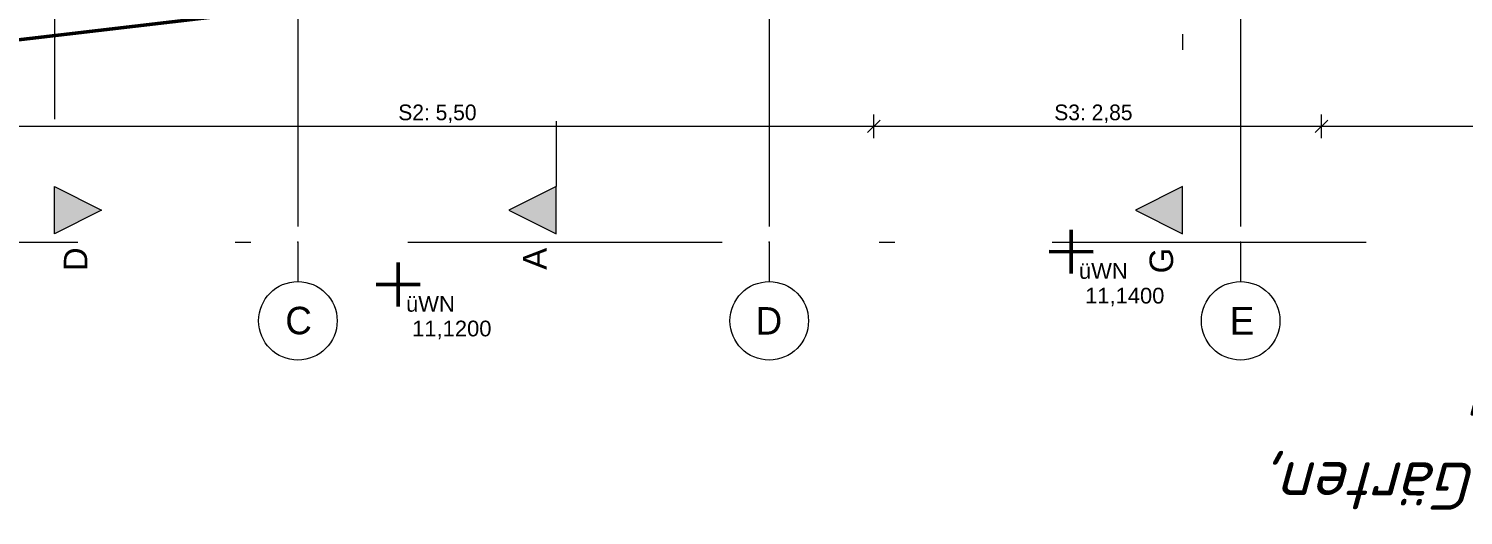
# Model space of a CAD drawing. Header units: metres. Extents: x -14 to 456, y -38 to 65.
# Drawn here: x 4.29 to 13.42, y -37.74 to -34.64 of the extents above; entities that cross this region are included whole.
import ezdxf

# ---------------------------------------------------------------- set-up
doc = ezdxf.new("R2010")
doc.units = ezdxf.units.M
doc.header["$MEASUREMENT"] = 0
doc.linetypes.add('Achse', pattern=[0.004, 0.002, -0.001, 0, -0.001])
doc.linetypes.add('Schnittlinie', pattern=[0.006, 0.003, -0.0015, 0, -0.0015])
for name, color, linetype in [('-2._Grundriss Schickerschacht PP_3_000 Achsraster', 7, 'Continuous'), ('-2._Grundriss Schickerschacht PP_3_851 Marker Schnitt', 7, 'Continuous'), ('-2._Grundriss Schickerschacht PP_3_910 Allgemein Lageplan Höhen', 7, 'Continuous'), ('-2._Grundriss Schickerschacht PP_3_950 Polierplan Bemaßung', 7, 'Continuous'), ('-2._Grundriss Schickerschacht PP_3_Gelände_Geländepunkt', 7, 'Continuous'), ('-2._Grundriss Schickerschacht PP_3_Kataster Grundstücke_Grundstück', 7, 'Continuous'), ('-2._Grundriss Schickerschacht PP_3_Kataster Grundstücke_Grundstück_Eigentümer', 7, 'Continuous'), ('-2._Grundriss Schickerschacht PP_3_Straßenverkehr_Situationslinie', 7, 'Continuous')]:
    doc.layers.add(name, color=color, linetype=linetype)
doc.styles.add('ERSTELLTER_STIL_1', font='arial.ttf')
doc.styles.add('ERSTELLTER_STIL_2', font='isocpeur.ttf')
doc.styles.add('ERSTELLTER_STIL_6', font='')
doc.styles.get('ERSTELLTER_STIL_6').set_extended_font_data('Eurostile')

msp = doc.modelspace()

# ---------------------------------------------------------------- hatches: boundary and pattern name
at = {"layer": '-2._Grundriss Schickerschacht PP_3_851 Marker Schnitt', "linetype": 'Continuous', "lineweight": 0, "true_color": 0x000000}
for points in [[(4.45, -35.945), (4.75, -35.795), (4.45, -35.645)], [(7.643, -35.945), (7.643, -35.645), (7.343, -35.795)], [(11.63, -35.945), (11.63, -35.645), (11.33, -35.795)]]:
    msp.add_hatch(color=18, dxfattribs=at).paths.add_polyline_path(points)

# ---------------------------------------------------------------- linework, layer by layer
at = {"layer": '-2._Grundriss Schickerschacht PP_3_000 Achsraster', "color": 5, "linetype": 'Achse', "lineweight": 0, "ltscale": 1000}
for p, q in [((6, 3), (6, -36)), ((9, 3), (9, -36)), ((12, 3), (12, -36)), ((-1.5, -36), (21, -36)), ((6, -36), (6, -36.25)), ((9, -36), (9, -36.25)), ((12, -36), (12, -36.25))]:
    msp.add_line(p, q, dxfattribs=at)
at = {"layer": '-2._Grundriss Schickerschacht PP_3_000 Achsraster', "color": 5, "linetype": 'Continuous', "lineweight": 0, "ltscale": 1000}
for centre in [(6, -36.5), (9, -36.5), (12, -36.5)]:
    msp.add_circle(centre, 0.25, dxfattribs=at)
at = {"layer": '-2._Grundriss Schickerschacht PP_3_000 Achsraster', "color": 5, "linetype": 'Achse', "lineweight": 0, "ltscale": 1000}
for p in [(6, -36), (6, -36), (9, -36), (9, -36), (12, -36), (12, -36)]:
    msp.add_point(p, dxfattribs=at)
at = {"layer": '-2._Grundriss Schickerschacht PP_3_851 Marker Schnitt', "color": 7, "linetype": 'Schnittlinie', "lineweight": 13, "ltscale": 1000}
for p, q in [((11.63, -5.7741), (11.63, -35.645)), ((4.45, -20.015), (4.45, -35.645)), ((7.643, -29.1277), (7.643, -35.645))]:
    msp.add_line(p, q, dxfattribs=at)
at = {"layer": '-2._Grundriss Schickerschacht PP_3_851 Marker Schnitt', "color": 7, "linetype": 'Continuous', "lineweight": 13, "ltscale": 1000, "flags": 128}
for points in [[(4.45, -35.945), (4.45, -35.645), (4.75, -35.795)], [(7.643, -35.945), (7.643, -35.645), (7.343, -35.795)], [(11.63, -35.945), (11.63, -35.645), (11.33, -35.795)]]:
    msp.add_lwpolyline(points, close=True, dxfattribs=at)
at = {"layer": '-2._Grundriss Schickerschacht PP_3_910 Allgemein Lageplan Höhen', "color": 7, "linetype": 'Continuous', "lineweight": 13, "ltscale": 1000}
for p, q in [((10.8712, -36.0596), (10.9712, -36.0596)), ((10.9212, -36.1096), (10.9212, -36.0096)), ((6.6384, -36.3189), (6.6384, -36.2189)), ((6.5884, -36.2689), (6.6884, -36.2689))]:
    msp.add_line(p, q, dxfattribs=at)
at = {"layer": '-2._Grundriss Schickerschacht PP_3_Gelände_Geländepunkt', "color": 7, "linetype": 'Continuous', "lineweight": 50, "ltscale": 1000}
for p, q in [((10.922, -35.9196), (10.9207, -36.1995)), ((10.7813, -36.0589), (11.0613, -36.0602)), ((6.6391, -36.1289), (6.6379, -36.4089)), ((6.6391, -36.1289), (6.6379, -36.4089)), ((6.4985, -36.2683), (6.7785, -36.2695)), ((6.4985, -36.2683), (6.7785, -36.2695))]:
    msp.add_line(p, q, dxfattribs=at)
at = {"layer": '-2._Grundriss Schickerschacht PP_3_Kataster Grundstücke_Grundstück', "color": 1, "linetype": 'Continuous', "lineweight": 13, "ltscale": 1000, "true_color": 0xfb0106}
for p, q in [((9.705, -35.2209), (9.625, -35.3009)), ((9.665, -35.3359), (9.665, -35.1859)), ((12.555, -35.2209), (12.475, -35.3009)), ((12.515, -35.3359), (12.515, -35.1859)), ((4.165, -35.2609), (9.665, -35.2609)), ((9.665, -35.2609), (12.515, -35.2609)), ((12.515, -35.2609), (14.985, -35.2609))]:
    msp.add_line(p, q, dxfattribs=at)
at = {"layer": '-2._Grundriss Schickerschacht PP_3_Straßenverkehr_Situationslinie', "color": 7, "linetype": 'Continuous', "lineweight": 50, "ltscale": 1000}
msp.add_line((9.1192, -34.1349), (1.5566, -35.0214), dxfattribs=at)

# ---------------------------------------------------------------- texts
at = {"layer": '-2._Grundriss Schickerschacht PP_3_000 Achsraster', "color": 5, "linetype": 'Continuous', "lineweight": 0, "char_height": 0.175, "attachment_point": 1, "style": 'ERSTELLTER_STIL_6'}
for s, insert in [('\\A1;{\\pql;\\pt0;\\fEurostile|b0|i0|c0|p0;\\W1.000000;C}', (5.9199, -36.4107)), ('\\A1;{\\pql;\\pt0;\\fEurostile|b0|i0|c0|p0;\\W1.000000;D}', (8.9135, -36.4125)), ('\\A1;{\\pql;\\pt0;\\fEurostile|b0|i0|c0|p0;\\W1.000000;E}', (11.9312, -36.4125))]:
    msp.add_mtext(s, dxfattribs=dict(at, insert=insert))
at = {"layer": '-2._Grundriss Schickerschacht PP_3_851 Marker Schnitt', "color": 7, "linetype": 'Continuous', "lineweight": 13, "char_height": 0.15, "rotation": 90, "style": 'ERSTELLTER_STIL_1'}
for s, insert, attachment_point in [('\\A1;{\\pql;\\pt0;\\fArial|b0|i0|c0|p0;\\W1.000000;D}', (4.66, -36.1836), 7), ('\\A1;{\\pqr;\\pt0;\\fArial|b0|i0|c0|p0;\\W1.000000;A}', (7.583, -36.035), 9), ('\\A1;{\\pqr;\\pt0;\\fArial|b0|i0|c0|p0;\\W1.000000;G}', (11.5725, -36.035), 9)]:
    msp.add_mtext(s, dxfattribs=dict(at, insert=insert, attachment_point=attachment_point))
at = {"layer": '-2._Grundriss Schickerschacht PP_3_910 Allgemein Lageplan Höhen', "color": 7, "linetype": 'Continuous', "lineweight": 13, "char_height": 0.1, "attachment_point": 1, "style": 'ERSTELLTER_STIL_1'}
for s, insert in [('\\A1;{\\pql;\\fArial|b0|i0|c0|p0;\\W1.000000;üWN}', (10.9712, -36.1324)), ('\\A1;{\\pql;\\fArial|b0|i0|c0|p0;\\W1.000000; 11,1400}', (10.9712, -36.2896)), ('\\A1;{\\pql;\\fArial|b0|i0|c0|p0;\\W1.000000;üWN}', (6.6884, -36.3418)), ('\\A1;{\\pql;\\fArial|b0|i0|c0|p0;\\W1.000000; 11,1200}', (6.6884, -36.4989))]:
    msp.add_mtext(s, dxfattribs=dict(at, insert=insert))
at = {"layer": '-2._Grundriss Schickerschacht PP_3_950 Polierplan Bemaßung', "color": 1, "linetype": 'Continuous', "lineweight": 13, "true_color": 0xfb0106, "char_height": 0.1, "width": 0.552173, "attachment_point": 7, "style": 'ERSTELLTER_STIL_6'}
for s, insert in [('\\A1;{\\pql;\\fEurostile|b0|i0|c0|p0;\\W1.000000;S2: 5,50}', (6.6389, -35.2409)), ('\\A1;{\\pql;\\fEurostile|b0|i0|c0|p0;\\W1.000000;S3: 2,85}', (10.8139, -35.2409))]:
    msp.add_mtext(s, dxfattribs=dict(at, insert=insert))
at = {"layer": '-2._Grundriss Schickerschacht PP_3_Kataster Grundstücke_Grundstück_Eigentümer', "color": 9, "linetype": 'Continuous', "lineweight": 13, "insert": (14.8632, -37.7098), "char_height": 0.3, "attachment_point": 2, "rotation": 179.74028, "line_spacing_factor": 1.198405, "style": 'ERSTELLTER_STIL_2'}
msp.add_mtext('\\A1;{\\pqc;\\fISOCPEUR|b0|i1|c0|p0;\\W1.000000;EZ 489    Bfl. (Geb.),Gärten,\\P\\pqc;\\fISOCPEUR|b0|i1|c0|p0;\\W1.000000;Stadt Wien 1/1}', dxfattribs=at)

doc.saveas('drawing.dxf')
